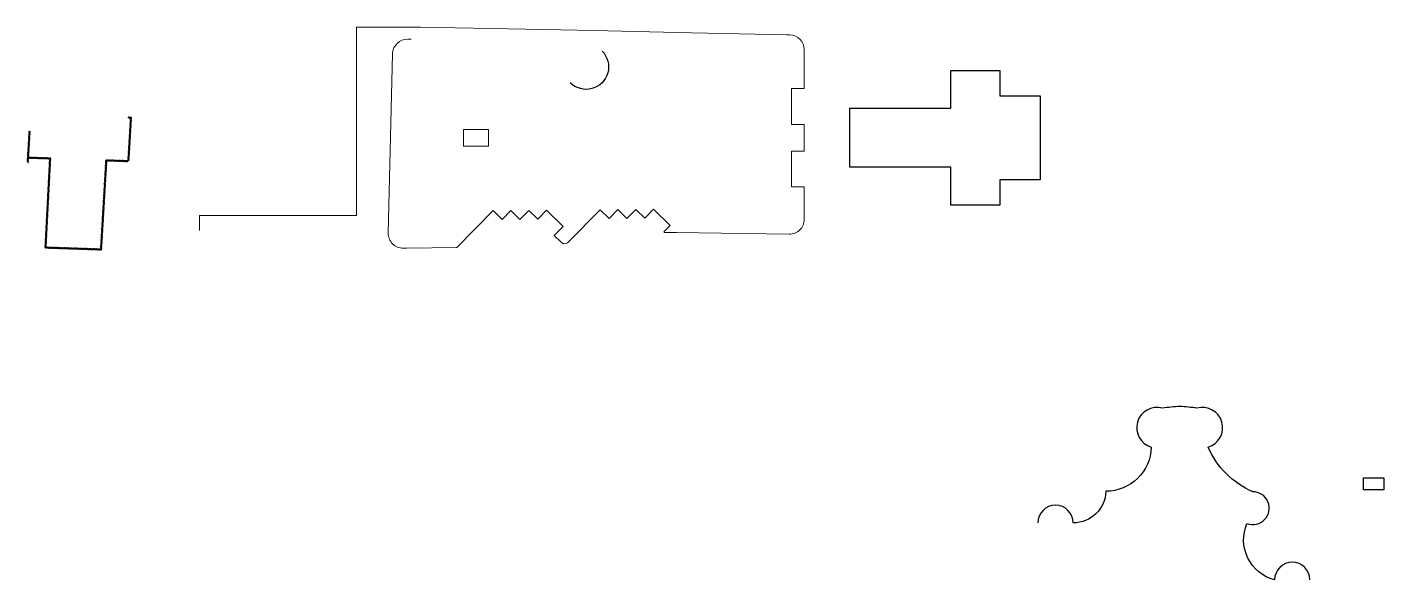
# Model space of a CAD drawing. Extents: x 387222 to 388513, y 9633222 to 9634061.
# Drawn here: x 388080.9 to 388349.7, y 9633556.7 to 9633666.3 of the extents above; entities that cross this region are included whole.
import ezdxf

# ---------------------------------------------------------------- set-up
doc = ezdxf.new("R2010")
doc.units = 0
doc.header["$LTSCALE"] = 0.049213
doc.layers.add('ARQ_PISO', color=7, linetype='Continuous', lineweight=13)
for name, color, linetype in [('BANCO', 2, 'Continuous'), ('PISO PODOTÁTIL DE ALERTA', 22, 'Continuous'), ('PISO PODOTÁTIL DIRECIONAL', 40, 'Continuous')]:
    doc.layers.add(name, color=color, linetype=linetype)

msp = doc.modelspace()

# ---------------------------------------------------------------- hatches: boundary and pattern name
at = {"layer": 'PISO PODOTÁTIL DIRECIONAL'}
h = msp.add_hatch(dxfattribs=at)
h.set_pattern_fill('ANSI31', color=256, scale=0.5)
h.set_pattern_definition([(45, (384182.09081, 9634008.3097), (-0.0441941738, 0.0441941738), [])])
h.paths.add_polyline_path([(388081.475, 9633645.66), (388081.226, 9633645.673), (388080.868, 9633639.621, 0.0276146), (388081.106, 9633639.425), (388081.159, 9633640.318), (388085.29, 9633640.174), (388084.374, 9633622.497), (388095.63, 9633622.108), (388096.675, 9633639.776), (388100.771, 9633639.633, 0.0435922), (388101.068, 9633639.964), (388101.572, 9633648.482), (388100.898, 9633648.521), (388100.883, 9633648.272), (388101.308, 9633648.247), (388100.813, 9633639.882), (388096.44, 9633640.035), (388095.395, 9633622.366), (388084.637, 9633622.738), (388085.553, 9633640.415), (388081.174, 9633640.568)])

# ---------------------------------------------------------------- linework, layer by layer
at = {"layer": 'ARQ_PISO'}
msp.add_lwpolyline([(388115.038, 9633625.963), (388115.038, 9633628.963), (388146.138, 9633628.963), (388146.138, 9633635.218), (388146.138, 9633641.473), (388146.138, 9633647.728), (388146.138, 9633666.328), (388158.813, 9633666.328), (388186.628, 9633665.78), (388193.179, 9633665.623), (388212.544, 9633665.197), (388231.408, 9633664.787), (388231.992, 9633664.775, -0.4078634), (388234.878, 9633661.825), (388234.878, 9633654.12), (388232.378, 9633654.12), (388232.378, 9633647.02), (388234.878, 9633647.02), (388234.878, 9633641.72), (388232.378, 9633641.72), (388232.378, 9633634.62), (388234.878, 9633634.62), (388234.878, 9633628.2, -0.4187938), (388231.882, 9633625.25), (388209.561, 9633625.598), (388207.221, 9633625.597), (388207.079, 9633625.736), (388208.3, 9633626.979), (388205.019, 9633630.203), (388203.267, 9633628.42), (388201.484, 9633630.172), (388199.732, 9633628.389), (388197.948, 9633630.141), (388196.196, 9633628.358), (388194.413, 9633630.11), (388188.07, 9633623.655, -0.4142136), (388186.727, 9633623.643), (388185.336, 9633625.01), (388187.088, 9633626.793), (388183.807, 9633630.017), (388182.055, 9633628.234), (388180.271, 9633629.986), (388178.519, 9633628.203), (388176.736, 9633629.955), (388174.984, 9633628.172), (388173.201, 9633629.924), (388166.025, 9633622.621), (388156.022, 9633622.479), (388155.432, 9633622.471, -0.4254351), (388152.441, 9633625.492), (388153.298, 9633661.047, -0.4129227), (388156.305, 9633663.926), (388157, 9633663.912)], format="xyb", dxfattribs=at)
msp.add_lwpolyline([(388167.366, 9633646.02), (388172.311, 9633646.02), (388172.311, 9633642.72), (388167.366, 9633642.72)], close=True, dxfattribs=at)
at = {"layer": 'BANCO'}
msp.add_lwpolyline([(388335.093, 9633556.695, 1), (388328.093, 9633556.695, -0.4602604), (388322.615, 9633567.883, 1.202875), (388323.782, 9633574.166, -0.1890008), (388314.904, 9633583.044, 0.9999808), (388312.706, 9633590.736, 0.0249568), (388309.282, 9633591.08, 0.0249568), (388305.857, 9633590.736, 0.9999846), (388303.659, 9633583.044, -0.4068806), (388294.662, 9633574.27), (388294.662, 9633574.27, -0.4040693), (388288.166, 9633567.996, 1), (388281.166, 9633567.996)], format="xyb", dxfattribs=at)
msp.add_lwpolyline([(388345.698, 9633576.929), (388349.742, 9633576.929), (388349.742, 9633574.529), (388345.698, 9633574.529)], close=True, dxfattribs=at)
at = {"layer": 'PISO PODOTÁTIL DE ALERTA'}
msp.add_lwpolyline([(388194.804, 9633661.583, -1), (388188.511, 9633655.289)], format="xyb", dxfattribs=at)
at = {"layer": 'PISO PODOTÁTIL DIRECIONAL'}
msp.add_lwpolyline([(388263.937, 9633631.01), (388263.937, 9633638.52), (388243.937, 9633638.52), (388243.937, 9633650.22), (388263.937, 9633650.22), (388263.937, 9633657.73), (388273.637, 9633657.73), (388273.637, 9633652.72), (388281.637, 9633652.72), (388281.637, 9633636.02), (388273.637, 9633636.02), (388273.637, 9633631.01)], close=True, dxfattribs=at)

doc.saveas('drawing.dxf')
